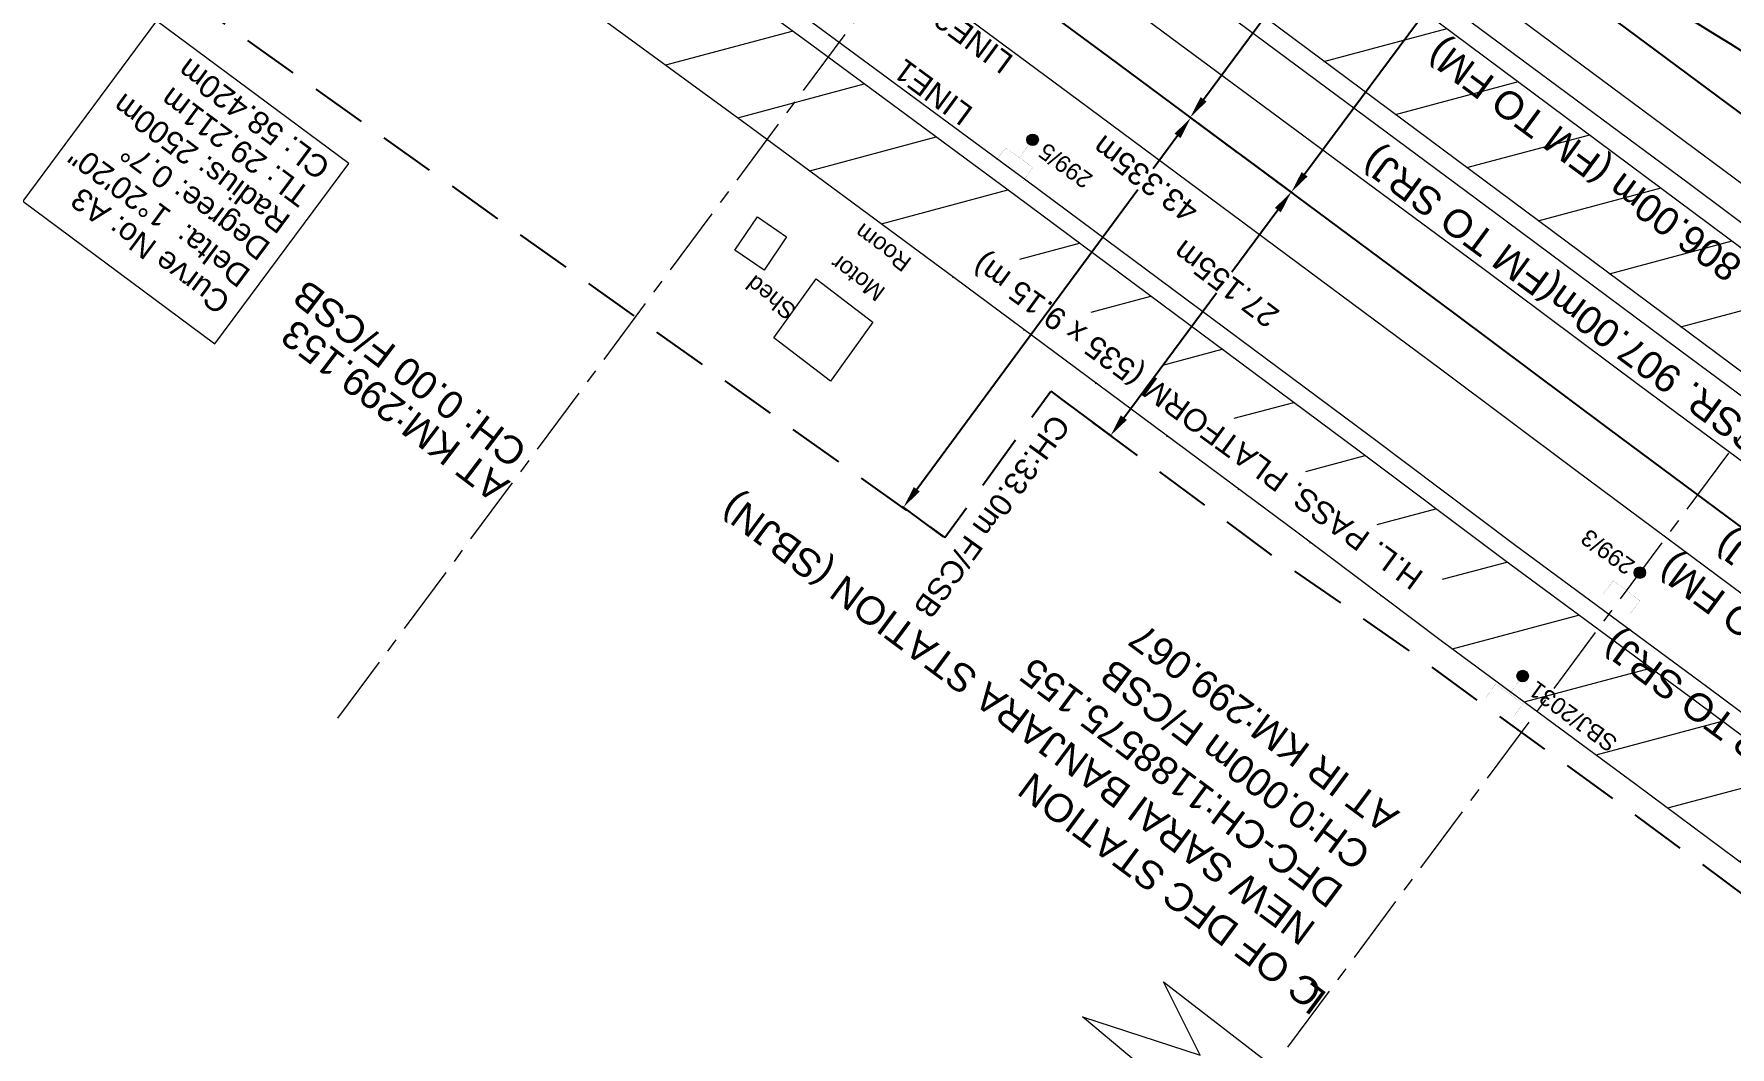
# Model space of a CAD drawing. Header units: metres. Extents: x 643874 to 646664, y 3378445 to 3380508.
# Drawn here: x 645387.6 to 645539.5, y 3379208.4 to 3379299.1 of the extents above; entities that cross this region are included whole.
import ezdxf
from ezdxf.enums import TextEntityAlignment as Align

# ---------------------------------------------------------------- set-up
doc = ezdxf.new("R2010")
doc.units = ezdxf.units.M
doc.header["$MEASUREMENT"] = 0
doc.header["$PDMODE"] = 35
doc.header["$PDSIZE"] = 1
doc.linetypes.add('CENTER', pattern=[2, 1.25, -0.25, 0.25, -0.25])
doc.linetypes.add('DASHED2', pattern=[0.375, 0.25, -0.125])
doc.layers.get('Defpoints').update_dxf_attribs({"color": 5, "lineweight": 0})
for name, color, linetype, lineweight in [('BRIDGE DETAILS PLAN', 7, 'Continuous', 0), ('Commercial Building Pucca', 7, 'Continuous', 13), ('DFCC BOUNDARY', 6, 'CENTER', 0), ('Existing IR Track', 143, 'Continuous', 0), ('Existing Railway Boundary', 36, 'CENTER', 0), ('NEW DFCC MAIN LINE - SHAMBHU - 05.03.2020$0$Proposed Alignment', 7, 'Continuous', 0), ('OHE MAST', 7, 'Continuous', 0), ('Platform', 7, 'Continuous', 13), ('Proposed Curve_Details', 10, 'Continuous', 0), ("SADHUGARH STN SRJ's", 251, 'Continuous', 0), ("SARAI BANJARA STN SRJ's", 251, 'Continuous', 0), ('Shed', 7, 'Continuous', 13), ('Text', 7, 'Continuous', 13)]:
    doc.layers.add(name, color=color, linetype=linetype, lineweight=lineweight)
doc.layers.add('Dimension', color=10, linetype='Continuous')
doc.layers.add("SARAI BANJARA STN. SRJ's", color=10, linetype='Continuous')
doc.styles.add('ARIAL', font='arial.ttf')
doc.styles.get("Standard").update_dxf_attribs({"font": 'arial.ttf'})
doc.styles.add('Style-Arial', font='arial.ttf')
doc.styles.add('Text', font='arial.ttf', dxfattribs={"height": 2})
doc.linetypes.add('F-LINE', pattern='A,0.6,["X",Standard,S=0.3,R=0,X=0,Y=-0.15],0.1', length=0.7)
doc.dimstyles.get("Standard").update_dxf_attribs({"dimtxt": 2.5, "dimasz": 2.5, "dimexe": 0.18, "dimexo": 0.0625, "dimgap": 0.09, "dimtad": 0, "dimtih": 1, "dimtoh": 1, "dimdec": 3, "dimzin": 0, "dimdsep": 46, "dimtxsty": 'ARIAL', "dimcen": 0.09, "dimadec": 0, "dimazin": 0, "dimtfac": 1, "dimtdec": 3, "dimtofl": 0, "dimtmove": 0, "dimatfit": 3, "dimfxl": 1, "dimtolj": 1, "dimtzin": 0, "dimarcsym": 0})

# ---------------------------------------------------------------- blocks, each defined once
blk = doc.blocks.new('OHE MAST')
h = blk.add_hatch(color=256)
edge = h.paths.add_edge_path()
edge.add_arc((0, 0), 0.514, 0, 360)
at = {"const_width": 0.01, "flags": 128}
for points in [[(1.5, 3.5), (1.5, 2), (-1.5, 2), (-1.5, 3.5)], [(0, 2), (0, 0)]]:
    blk.add_lwpolyline(points, dxfattribs=at)
blk.add_circle((0, 0), 0.514)
blk = doc.blocks.new('*D37')
at = {"layer": 'Defpoints', "color": 0, "linetype": 'ByBlock', "lineweight": 13, "ltscale": 5, "transparency": 16777216}
for p in [(645553.83, 3379367.03), (645558.54, 3379363.54), (645495.52, 3379288.43)]:
    blk.add_point(p, dxfattribs=at)
at = {"layer": 'DFCC BOUNDARY', "color": 0, "linetype": 'ByBlock', "lineweight": -2, "ltscale": 5, "transparency": 16777216}
for p, q in [((645553.93, 3379366.95), (645558.64, 3379363.46)), ((645557.35, 3379361.93), (645524.28, 3379317.37)), ((645501.42, 3379286.55), (645522.91, 3379315.53)), ((645495.62, 3379288.36), (645500.32, 3379284.87))]:
    blk.add_line(p, q, dxfattribs=at)
at = {"layer": 'DFCC BOUNDARY', "color": 0, "linetype": 'ByBlock', "lineweight": 13, "ltscale": 5, "transparency": 16777216}
for points in [[(645557.08, 3379362.13), (645557.61, 3379361.73), (645558.54, 3379363.54)], [(645501.15, 3379286.75), (645501.68, 3379286.35), (645500.22, 3379284.94)]]:
    blk.add_solid(points, dxfattribs=at)
at = {"layer": 'DFCC BOUNDARY', "color": 0, "linetype": 'ByBlock', "lineweight": 20, "ltscale": 5, "transparency": 16777216, "insert": (645523.62, 3379316.43), "char_height": 2, "attachment_point": 5, "rotation": 145, "style": 'Style-Arial'}
blk.add_mtext('\\A1;97.865m', dxfattribs=at)
blk = doc.blocks.new('TerminatorOpen_0.5')
at = {"color": 0, "linetype": 'ByBlock', "lineweight": -2}
for q in [(-1, 0.25), (-1, 0), (-1, -0.25)]:
    blk.add_line((0, 0), q, dxfattribs=at)
blk = doc.blocks.new('*D57')
at = {"layer": 'Defpoints', "color": 0, "linetype": 'ByBlock', "lineweight": 13, "ltscale": 5, "transparency": 16777216}
for p in [(645539.51, 3379347.72), (645491.18, 3379291.65), (645495.52, 3379288.43)]:
    blk.add_point(p, dxfattribs=at)
at = {"layer": 'DFCC BOUNDARY', "color": 0, "linetype": 'ByBlock', "lineweight": -2, "ltscale": 5, "transparency": 16777216}
for p, q in [((645539.41, 3379347.79), (645535.06, 3379351.02)), ((645533.97, 3379349.33), (645511.91, 3379319.6)), ((645492.37, 3379293.26), (645510.54, 3379317.76)), ((645495.42, 3379288.51), (645491.08, 3379291.73))]:
    blk.add_line(p, q, dxfattribs=at)
at = {"layer": 'DFCC BOUNDARY', "color": 0, "linetype": 'ByBlock', "lineweight": 13, "ltscale": 5, "transparency": 16777216}
for points in [[(645533.7, 3379349.53), (645534.24, 3379349.14), (645535.16, 3379350.94)], [(645492.1, 3379293.46), (645492.64, 3379293.06), (645491.18, 3379291.65)]]:
    blk.add_solid(points, dxfattribs=at)
at = {"layer": 'DFCC BOUNDARY', "color": 0, "linetype": 'ByBlock', "lineweight": 20, "ltscale": 5, "transparency": 16777216, "insert": (645511.16, 3379318.73), "char_height": 2, "attachment_point": 5, "rotation": 145, "style": 'Style-Arial'}
blk.add_mtext('\\A1;73.823m', dxfattribs=at)
blk = doc.blocks.new('*D62')
at = {"layer": 'Defpoints', "color": 0, "lineweight": 13, "transparency": 16777216}
for p in [(645495.52, 3379288.43), (645500.22, 3379284.95), (645479.34, 3379266.63)]:
    blk.add_point(p, dxfattribs=at)
at = {"layer": 'Dimension', "color": 0, "lineweight": -2, "transparency": 16777216}
for p, q in [((645495.62, 3379288.36), (645500.32, 3379284.87)), ((645499.03, 3379283.34), (645494.9, 3379277.77)), ((645485.23, 3379264.75), (645493.53, 3379275.93)), ((645479.44, 3379266.55), (645484.14, 3379263.07))]:
    blk.add_line(p, q, dxfattribs=at)
at = {"layer": 'Dimension', "color": 0, "lineweight": 13, "transparency": 16777216}
for points in [[(645498.76, 3379283.54), (645499.29, 3379283.14), (645500.22, 3379284.95)], [(645484.96, 3379264.95), (645485.5, 3379264.55), (645484.04, 3379263.14)]]:
    blk.add_solid(points, dxfattribs=at)
at = {"layer": 'Dimension', "color": 0, "lineweight": 0, "transparency": 16777216, "insert": (645494.37, 3379276.73), "char_height": 2, "attachment_point": 5, "rotation": 143, "style": 'Style-Arial'}
blk.add_mtext('\\A1;27.155m', dxfattribs=at)
blk = doc.blocks.new('*D63')
at = {"layer": 'Defpoints', "color": 0, "lineweight": 13, "transparency": 16777216}
for p in [(645491.22, 3379291.6), (645494.91, 3379288.88), (645469.19, 3379254.01)]:
    blk.add_point(p, dxfattribs=at)
at = {"layer": 'Dimension', "color": 0, "lineweight": -2, "transparency": 16777216}
for p, q in [((645494.81, 3379288.96), (645491.12, 3379291.68)), ((645490.04, 3379289.99), (645487.85, 3379287.03)), ((645466.69, 3379258.34), (645486.49, 3379285.18)), ((645469.09, 3379254.08), (645465.4, 3379256.8))]:
    blk.add_line(p, q, dxfattribs=at)
at = {"layer": 'Dimension', "color": 0, "lineweight": 13, "transparency": 16777216}
for points in [[(645489.77, 3379290.19), (645490.31, 3379289.79), (645491.22, 3379291.6)], [(645466.42, 3379258.53), (645466.96, 3379258.14), (645465.5, 3379256.73)]]:
    blk.add_solid(points, dxfattribs=at)
at = {"layer": 'Dimension', "color": 0, "lineweight": 0, "transparency": 16777216, "insert": (645487.15, 3379286.12), "char_height": 2, "attachment_point": 5, "rotation": 143, "style": 'Style-Arial'}
blk.add_mtext('\\A1;43.335m', dxfattribs=at)

msp = doc.modelspace()

# ---------------------------------------------------------------- hatches: boundary and pattern name
at = {"layer": 'Platform', "linetype": 'Continuous'}
h = msp.add_hatch(dxfattribs=at)
h.set_pattern_fill('ANSI31', scale=50, angle=150)
h.set_pattern_definition([(195, (-445.12, 430.885), (1.617619032, -6.037036414), [])])
h.paths.add_polyline_path([(645388.368, 3379392.9797), (645304.213, 3379455.4258), (645272.2708, 3379479.0948), (645246.941, 3379498.2866), (645241.6264, 3379491.121), (645267.1544, 3379471.9597), (645299.3762, 3379447.9702), (645382.0595, 3379386.6145), (645407.2067, 3379367.9023), (645445.7824, 3379339.3212), (645477.696, 3379315.5924), (645490.075, 3379306.3432), (645496.708, 3379301.4503), (645576.3204, 3379242.2279), (645644.7773, 3379191.3947), (645671.2118, 3379171.8795), (645670.9928, 3379172.1437), (645676.372, 3379179.1632), (645676.3426, 3379179.3032), (645650.5263, 3379198.4861), (645589.4975, 3379243.4798), (645501.7605, 3379308.8655), (645483.8658, 3379322.1325), (645450.5926, 3379346.7929), (645412.2621, 3379375.2029)])
h.paths.add_polyline_path([(645474.6884, 3379328.7775), (645432.0289, 3379360.1297), (645429.1376, 3379356.1502), (645441.5677, 3379347.2272), (645440.4801, 3379345.5986), (645449.5306, 3379338.7647), (645450.793, 3379340.3586), (645471.7971, 3379324.7979)], flags=16)
h = msp.add_hatch(dxfattribs=at)
h.set_pattern_fill('ANSI31', scale=50, angle=150)
h.set_pattern_definition([(195, (-418.592, 362.8835), (1.617619032, -6.037036414), [])])
h.paths.add_polyline_path([(645441.6735, 3379309.5612), (645348.2122, 3379378.1658), (645333.093, 3379388.9165), (645327.2115, 3379393.1443), (645317.8249, 3379399.9193), (645312.4697, 3379403.7033), (645300.709, 3379412.1235), (645295.4778, 3379415.9191), (645290.013, 3379408.5777), (645295.3927, 3379404.6763), (645307.1663, 3379396.247), (645312.5071, 3379392.4731), (645321.8636, 3379385.7198), (645327.7714, 3379381.4731), (645342.8534, 3379370.7488), (645436.2591, 3379302.1851), (645451.8514, 3379290.737), (645470.122, 3379277.2561), (645500.8286, 3379254.432), (645513.7527, 3379244.7039), (645531.0826, 3379231.9179), (645546.4879, 3379220.4528), (645559.6875, 3379210.5753), (645575.0897, 3379199.1723), (645589.0454, 3379188.9056), (645606.9003, 3379175.6921), (645616.4961, 3379168.5875), (645632.3718, 3379156.7729), (645649.7037, 3379143.8988), (645666.2699, 3379131.6658), (645682.0749, 3379119.9942), (645705.7202, 3379102.393), (645720.6971, 3379091.2444), (645726.1479, 3379098.5937), (645711.1837, 3379109.7328), (645687.5245, 3379127.3444), (645671.7052, 3379139.0265), (645655.1494, 3379151.2518), (645637.8345, 3379164.1133), (645621.9497, 3379175.9346), (645612.3434, 3379183.0471), (645594.478, 3379196.2683), (645580.523, 3379206.5345), (645565.1508, 3379217.9152), (645551.9605, 3379227.7859), (645536.5302, 3379239.2695), (645519.2203, 3379252.0407), (645506.3092, 3379261.7591), (645475.5675, 3379284.6092), (645457.2753, 3379298.1061)])
h.paths.add_polyline_path([(645514.032, 3379250.6358), (645472.4955, 3379281.4966), (645469.6042, 3379277.5171), (645511.1407, 3379246.6563)], flags=16)

# ---------------------------------------------------------------- linework, layer by layer
at = {"layer": 'Commercial Building Pucca', "linetype": 'Continuous', "flags": 128}
msp.add_lwpolyline([(645457.6869, 3379277.1913), (645462.7649, 3379273.2976), (645458.9504, 3379268.0067), (645453.8722, 3379271.9006), (645457.6869, 3379277.1913)], close=True, dxfattribs=at)
at = {"layer": 'Existing IR Track', "color": 0, "lineweight": 20, "flags": 128}
for points in [[(645690.304, 3379170.5743), (645676.9076, 3379180.9332), (645664.1032, 3379190.5957), (645649.5053, 3379201.3374), (645635.1191, 3379211.9584), (645621.5861, 3379222.0184), (645607.269, 3379232.6072), (645593.3557, 3379242.9544), (645579.0799, 3379253.5168), (645564.6012, 3379264.2813), (645550.3138, 3379274.8842), (645535.8601, 3379285.6842), (645518.6149, 3379298.4714), (645494.9441, 3379316.0056), (645476.9147, 3379329.3885), (645458.8538, 3379342.7818), (645442.0265, 3379355.3028), (645426.4994, 3379366.7375), (645410.9714, 3379378.2552), (645378.7924, 3379402.1808)], [(645686.1914, 3379158.5237), (645669.6366, 3379170.7293), (645656.5842, 3379180.386), (645639.0421, 3379193.4122), (645626.5245, 3379202.7783), (645608.8798, 3379215.8728), (645594.312, 3379226.7296), (645578.5103, 3379238.4612), (645566.6912, 3379247.299), (645551.4866, 3379258.5685), (645534.983, 3379270.8096), (645519.4745, 3379282.3482), (645489.0664, 3379304.9068), (645472.226, 3379317.4301), (645453.1321, 3379331.6312), (645435.8914, 3379344.4734), (645419.1839, 3379356.925), (645402.9346, 3379368.9541), (645386.3783, 3379381.2316)], [(645349.1937, 3379379.5243), (645442.6652, 3379310.9123), (645458.2688, 3379299.4559), (645476.565, 3379285.9561), (645507.3131, 3379263.1012), (645520.2218, 3379253.3846), (645537.528, 3379240.6161), (645552.9629, 3379229.1291), (645566.1515, 3379219.2597), (645581.5182, 3379207.883), (645595.4731, 3379197.617), (645613.3404, 3379184.3943), (645622.9487, 3379177.2804), (645638.8351, 3379165.4579), (645656.1469, 3379152.5986), (645672.7008, 3379140.3747), (645688.5227, 3379128.6907)], [(645683.4084, 3379154.7794), (645667.0206, 3379166.8716), (645653.5731, 3379176.8887), (645636.6751, 3379189.4245), (645623.5857, 3379199.1546), (645606.223, 3379212.0433), (645591.8406, 3379222.7757), (645575.8468, 3379234.6042), (645563.7894, 3379243.5933), (645548.823, 3379254.7409), (645531.4307, 3379267.6091), (645517.4822, 3379278.0336), (645486.5818, 3379300.8935), (645469.2021, 3379313.792), (645450.3316, 3379327.8075), (645433.1202, 3379340.5854), (645416.2003, 3379353.2036), (645400.2163, 3379365.0261), (645383.6189, 3379377.3839)], [(645693.6185, 3379135.1092), (645677.5673, 3379146.9232), (645667.1803, 3379154.5683), (645643.8308, 3379171.9545), (645627.7421, 3379183.963), (645617.8176, 3379191.3377), (645600.2426, 3379204.3927), (645586.0445, 3379215.0882), (645570.4764, 3379226.6803), (645557.7828, 3379236.165), (645543.0526, 3379247.1355), (645525.6942, 3379260.0224), (645513.5795, 3379269.1024), (645481.1302, 3379293.2009), (645463.3488, 3379306.3822), (645444.5494, 3379320.3639), (645427.7043, 3379332.8659), (645410.0508, 3379346.0428), (645394.8203, 3379357.3972), (645377.9593, 3379369.9315)]]:
    msp.add_lwpolyline(points, dxfattribs=at)
at = {"layer": 'Existing IR Track', "color": 7, "lineweight": 25, "flags": 128}
msp.add_lwpolyline([(645680.5396, 3379150.9105), (645664.1735, 3379163.0197), (645650.7034, 3379173.0155), (645634.016, 3379185.4046), (645620.7603, 3379195.2938), (645603.4054, 3379208.201), (645589.0616, 3379218.8889), (645573.2076, 3379230.6902), (645560.6042, 3379240.0798), (645547.0459, 3379250.1058), (645528.6336, 3379263.7724), (645514.7865, 3379274.1432), (645483.8738, 3379297.0705), (645466.3994, 3379310.0016), (645447.6389, 3379323.9696), (645430.4705, 3379336.7426), (645413.3955, 3379349.4625), (645397.4174, 3379361.293), (645380.8878, 3379373.5912)], dxfattribs=at)
at = {"layer": 'Existing Railway Boundary', "color": 32, "linetype": 'DASHED2', "lineweight": 25, "ltscale": 20, "flags": 128}
msp.add_lwpolyline([(644232.5396, 3380177.8416), (644249.4258, 3380165.3983), (644621.007, 3379887.6965), (644676.9944, 3379845.4482), (644702.8645, 3379825.9912), (644738.6024, 3379799.4801), (644742.2817, 3379796.7418), (644771.2557, 3379773.8192), (644804.6479, 3379750.2058), (644834.554, 3379728.6172), (644848.5372, 3379718.5093), (644863.2911, 3379707.9396), (644878.1999, 3379697.2589), (644893.8111, 3379686.127), (644909.381, 3379675.0245), (644918.4816, 3379668.5863), (644935.1691, 3379656.7791), (644907.7997, 3379620.3367), (644936.8456, 3379598.666), (644961.4527, 3379618.4234), (645145.9779, 3379481.4776), (645154.4712, 3379493.1591), (645276.7247, 3379402.534), (645271.4125, 3379395.0606), (645469.1907, 3379254.0062), (645478.6859, 3379267.1096), (645498.5589, 3379252.3702), (645510.5872, 3379243.9988), (645510.5872, 3379243.9988), (645531.3517, 3379228.922), (645544.8911, 3379218.91), (645549.0311, 3379215.8257)], dxfattribs=at)
at = {"layer": 'NEW DFCC MAIN LINE - SHAMBHU - 05.03.2020$0$Proposed Alignment', "color": 1, "linetype": 'F-LINE', "lineweight": 18, "ltscale": 5, "flags": 128}
msp.add_lwpolyline([(645772.0419, 3379113.9542), (645582.3419, 3379254.7025), (645570.0522, 3379263.8208), (644977.1184, 3379703.7491)], dxfattribs=at)
at = {"layer": 'Platform', "color": 7, "linetype": 'Continuous', "lineweight": 15, "flags": 128}
for points in [[(645304.213, 3379455.4258), (645388.368, 3379392.9797), (645412.2621, 3379375.2029), (645450.5926, 3379346.7929), (645483.8658, 3379322.1325), (645501.7605, 3379308.8655), (645589.4975, 3379243.4798), (645650.5263, 3379198.4861), (645675.2023, 3379180.1506), (645676.4169, 3379179.2327), (645671.0322, 3379172.0035), (645670.5954, 3379172.3345), (645644.7773, 3379191.3947), (645576.3204, 3379242.2279), (645496.708, 3379301.4503), (645490.075, 3379306.3432), (645477.696, 3379315.5924), (645445.7824, 3379339.3212), (645407.2067, 3379367.9023), (645382.0595, 3379386.6145)], [(645295.4783, 3379415.9198), (645290.0125, 3379408.5771), (645295.3927, 3379404.6763), (645307.1663, 3379396.247), (645312.5071, 3379392.4731), (645321.8636, 3379385.7198), (645327.7714, 3379381.4731), (645342.8534, 3379370.7488), (645436.2591, 3379302.1851), (645451.8514, 3379290.737), (645470.122, 3379277.2561), (645500.8286, 3379254.432), (645513.7527, 3379244.7039), (645531.0826, 3379231.9179), (645546.4879, 3379220.4528), (645559.6875, 3379210.5753), (645575.0897, 3379199.1723), (645589.0454, 3379188.9056), (645606.9003, 3379175.6921), (645616.4961, 3379168.5875), (645632.3718, 3379156.7729), (645649.7037, 3379143.8988), (645666.2699, 3379131.6658), (645682.0749, 3379119.9942)], [(645687.5245, 3379127.3444), (645671.7052, 3379139.0265), (645655.1494, 3379151.2518), (645637.8345, 3379164.1133), (645621.9497, 3379175.9346), (645612.3434, 3379183.0471), (645594.478, 3379196.2683), (645580.523, 3379206.5345), (645565.1508, 3379217.9152), (645551.9605, 3379227.7859), (645536.5302, 3379239.2695), (645519.2203, 3379252.0407), (645506.3092, 3379261.7591), (645475.5675, 3379284.6092), (645457.2753, 3379298.1061), (645441.6735, 3379309.5612), (645348.2122, 3379378.1658), (645333.093, 3379388.9165), (645327.2115, 3379393.1443), (645317.8249, 3379399.9193), (645312.4697, 3379403.7033), (645300.709, 3379412.1235), (645295.4773, 3379415.9185)]]:
    msp.add_lwpolyline(points, dxfattribs=at)
at = {"layer": 'Proposed Curve_Details', "color": 0}
msp.add_lwpolyline([(645415.8179, 3379287.5246), (645398.6161, 3379300.2875), (645386.6259, 3379284.1272), (645403.8277, 3379271.3643)], close=True, dxfattribs=at)
at = {"layer": "SADHUGARH STN SRJ's", "color": 7, "linetype": 'CENTER', "lineweight": 15, "ltscale": 5}
msp.add_line((645495.9857, 3379347.2608), (645414.2516, 3379237.0593), dxfattribs=at)
at = {"layer": "SARAI BANJARA STN. SRJ's", "linetype": 'CENTER', "lineweight": 20, "ltscale": 5}
msp.add_line((645581.072, 3379317.7877), (645491.0201, 3379196.4161), dxfattribs=at)
at = {"layer": "SARAI BANJARA STN. SRJ's", "color": 1, "lineweight": 25, "flags": 128}
msp.add_lwpolyline([(645585.3212, 3379258.7179), (645573.0315, 3379267.8363), (644749.7565, 3379878.6666)], dxfattribs=at)
at = {"layer": "SARAI BANJARA STN. SRJ's", "lineweight": 25, "flags": 128}
for points in [[(645475.4524, 3379340.2397, 0.02078913), (645513.6101, 3379314.314), (645538.3293, 3379298.9805, -0.02078909), (645576.4869, 3379273.0549)], [(645532.0996, 3379313.7706, -0.02078913), (645567.9734, 3379284.7667), (645589.8142, 3379265.554, 0.02078909), (645625.688, 3379236.5501)]]:
    msp.add_lwpolyline(points, format="xyb", dxfattribs=at)
at = {"layer": "SARAI BANJARA STN. SRJ's", "lineweight": 15}
msp.add_lwpolyline([(645494.0864, 3379200.5489), (645481.5382, 3379211.0763), (645492.0571, 3379207.6642), (645488.7773, 3379214.2258), (645498.607, 3379206.6417)], dxfattribs=at)
at = {"layer": 'Shed', "linetype": 'Continuous', "flags": 128}
msp.add_lwpolyline([(645452.4134, 3379282.7525), (645455.0253, 3379280.9597), (645453.0194, 3379277.9665), (645450.4071, 3379279.7597), (645452.4134, 3379282.7525)], close=True, dxfattribs=at)

# ---------------------------------------------------------------- block references
at = {"layer": 'OHE MAST', "lineweight": 13, "rotation": 143.3908318566117}
for p in [(645477.059, 3379289.64), (645531.4397, 3379250.8684), (645520.9451, 3379241.6087)]:
    msp.add_blockref('OHE MAST', p, dxfattribs=at)

# ---------------------------------------------------------------- texts
at = {"layer": 'BRIDGE DETAILS PLAN', "style": 'ARIAL'}
msp.add_text('CH:33.0m F/CSB', height=2, rotation=234.16407, dxfattribs=at).set_placement((645478.9331, 3379265.2158))
at = {"layer": 'OHE MAST', "style": 'ARIAL'}
for s, p in [('299/5', (645478.3191, 3379289.4626)), ('299/3', (645526.8754, 3379254.8641)), ('SBJ/2031', (645522.2183, 3379241.2554))]:
    msp.add_text(s, height=1.5, rotation=144, dxfattribs=at).set_placement(p, align=Align.RIGHT)
at = {"layer": 'Platform', "color": 7, "linetype": 'Continuous', "style": 'Text'}
msp.add_text('H.L. PASS. PLATFORM (535 x 9.15 m)', height=2, rotation=144, dxfattribs=at).set_placement((645512.1944, 3379250.8217))
at = {"layer": 'Proposed Curve_Details', "color": 0, "lineweight": 0, "insert": (645414.335, 3379287.5525), "char_height": 2, "attachment_point": 7, "rotation": 143.426366, "line_spacing_factor": 0.9, "style": 'ARIAL'}
msp.add_mtext('Curve No: A3\\PDelta:  1%%D20\'20"\\PDegree: 0.7%%D\\PRadius: 2500m\\PTL: 29.211m \\PCL: 58.420m', dxfattribs=at)
at = {"layer": "SADHUGARH STN SRJ's", "color": 7, "char_height": 2.5, "attachment_point": 7, "rotation": 142.779085, "line_spacing_factor": 0.6, "style": 'ARIAL'}
for s, insert in [('{\\fArial|b0|i0|c0|p34;CH: 0.00 F/CSB}', (645432.0009, 3379262.1207)), ('AT{\\fArial|b0|i0|c178|p34; }KM:{\\fArial|b0|i0|c178|p34;299.1}53', (645430.3759, 3379259.027))]:
    msp.add_mtext(s, dxfattribs=dict(at, insert=insert))
at = {"layer": "SARAI BANJARA STN SRJ's", "color": 7, "style": 'ARIAL'}
for s, height, rotation, p in [(' LINE2  ', 2, 143.603357, (645476.0989, 3379296.5701)), ('LINE1', 2, 143.603357, (645471.865, 3379292.3979)), ('DN 1st LOOP CUM RECEPTION LINE CSR. 907.00m(FM TO SRJ)', 2.5, 143.603357, (645592.2625, 3379226.8317)), ('UP MAIN CSR1019.00m(FM TO SRJ)', 2.5, 143.603357, (645587.0052, 3379219.6959)), ('UP LOOP CSR 827.58m(TRAP TO FM)', 2.5, 143.603357, (645584.1238, 3379215.9066)), ('UP LOOP CSR760.00m(TRAP TO SRJ)', 2.5, 143.5, (645579.5594, 3379208.6432))]:
    msp.add_text(s, height=height, rotation=rotation, dxfattribs=at).set_placement(p)
at = {"layer": "SARAI BANJARA STN SRJ's", "color": 7, "lineweight": 13, "insert": (645596.3046, 3379234.7196), "char_height": 2.5, "width": 109.329327, "attachment_point": 1, "rotation": 143.603357, "style": 'ARIAL'}
msp.add_mtext('DN 2nd LOOP CUM RECEPTION LINE CSR 806.00m (FM TO FM)', dxfattribs=at)
at = {"layer": "SARAI BANJARA STN. SRJ's", "lineweight": 13, "insert": (645501.7096, 3379211.6892), "char_height": 2.5, "width": 80.648046, "attachment_point": 1, "rotation": 143.426366, "style": 'ARIAL'}
msp.add_mtext('C OF DFC STATION\\P    NEW SARAI BANJARA STATION (SBJN) \\P    {\\C0;DFC-CH:1188575.155\\P}    CH:0.000m F/CSB\\P{\\C7;    AT IR KM:299.067}', dxfattribs=at)
at = {"layer": "SARAI BANJARA STN. SRJ's", "insert": (645503.5389, 3379213.1307), "char_height": 2.5, "attachment_point": 7, "rotation": 143.426366, "line_spacing_factor": 0.75, "style": 'ARIAL'}
msp.add_mtext('L', dxfattribs=at)
at = {"layer": 'Text', "style": 'Text'}
for s, rotation, p in [('Room', 143.217936, (645466.3359, 3379278.9135)), ('Motor', 143.217936, (645463.9855, 3379276.2638)), ('Shed', 141.545272, (645456.0096, 3379274.5783))]:
    msp.add_text(s, height=1.5, rotation=rotation, dxfattribs=at).set_placement(p)

# ---------------------------------------------------------------- dimensions: what is measured, and where the dimension line sits
at = {"layer": 'DFCC BOUNDARY', "linetype": 'ByBlock', "lineweight": 20, "ltscale": 5}
for base, p1, p2, angle, picture, middle in [((645558.5369, 3379363.5383), (645495.5192, 3379288.4346), (645553.8325, 3379367.0288), 53.426293, '*D37', (645523.6182, 3379316.4325)), ((645491.17583, 3379291.65481), (645539.50564, 3379347.71935), (645495.51808, 3379288.43307), 233.426366, '*D57', (645511.16322, 3379318.7264))]:
    dim = msp.add_linear_dim(base=base, p1=p1, p2=p2, angle=angle, dimstyle='Standard', override={"dimtxt": 2, "dimasz": 2, "dimexe": 0.125, "dimexo": 0.125, "dimgap": 0.125, "dimtad": 1, "dimtih": 0, "dimtoh": 0, "dimzin": 11, "dimpost": 'm', "dimtxsty": 'Style-Arial', "dimsah": 1, "dimadec": 4, "dimazin": 3, "dimtmove": 2, "dimatfit": 1, "dimldrblk": 'TerminatorOpen_0.5', "dimfrac": 2, "dimtzin": 11}, dxfattribs=at)
    dim.commit()
    dim.dimension.update_dxf_attribs({"geometry": picture, "text_midpoint": middle, "dimtype": 161, "text_rotation": 145})
at = {"layer": 'Dimension', "color": 7, "lineweight": 0}
for base, p1, p2, angle, picture, middle in [((645491.2244, 3379291.6023), (645469.1907, 3379254.0062), (645494.9119, 3379288.8828), 53.591617, '*D63', (645487.1493, 3379286.1191)), ((645500.2183, 3379284.9482), (645479.3388, 3379266.6268), (645495.5193, 3379288.4347), 53.426366, '*D62', (645494.3718, 3379276.7344))]:
    dim = msp.add_linear_dim(base=base, p1=p1, p2=p2, angle=angle, dimstyle='Standard', override={"dimtxt": 2, "dimasz": 2, "dimexe": 0.125, "dimexo": 0.125, "dimgap": 0.125, "dimtad": 1, "dimtih": 0, "dimtoh": 0, "dimzin": 3, "dimpost": 'm', "dimtxsty": 'Style-Arial', "dimsah": 1, "dimadec": 4, "dimazin": 3, "dimtmove": 2, "dimatfit": 1, "dimldrblk": 'TerminatorOpen_0.5', "dimfrac": 2, "dimtzin": 11}, dxfattribs=at)
    dim.commit()
    dim.dimension.update_dxf_attribs({"geometry": picture, "text_midpoint": middle, "dimtype": 161, "text_rotation": 143})

doc.saveas('drawing.dxf')
